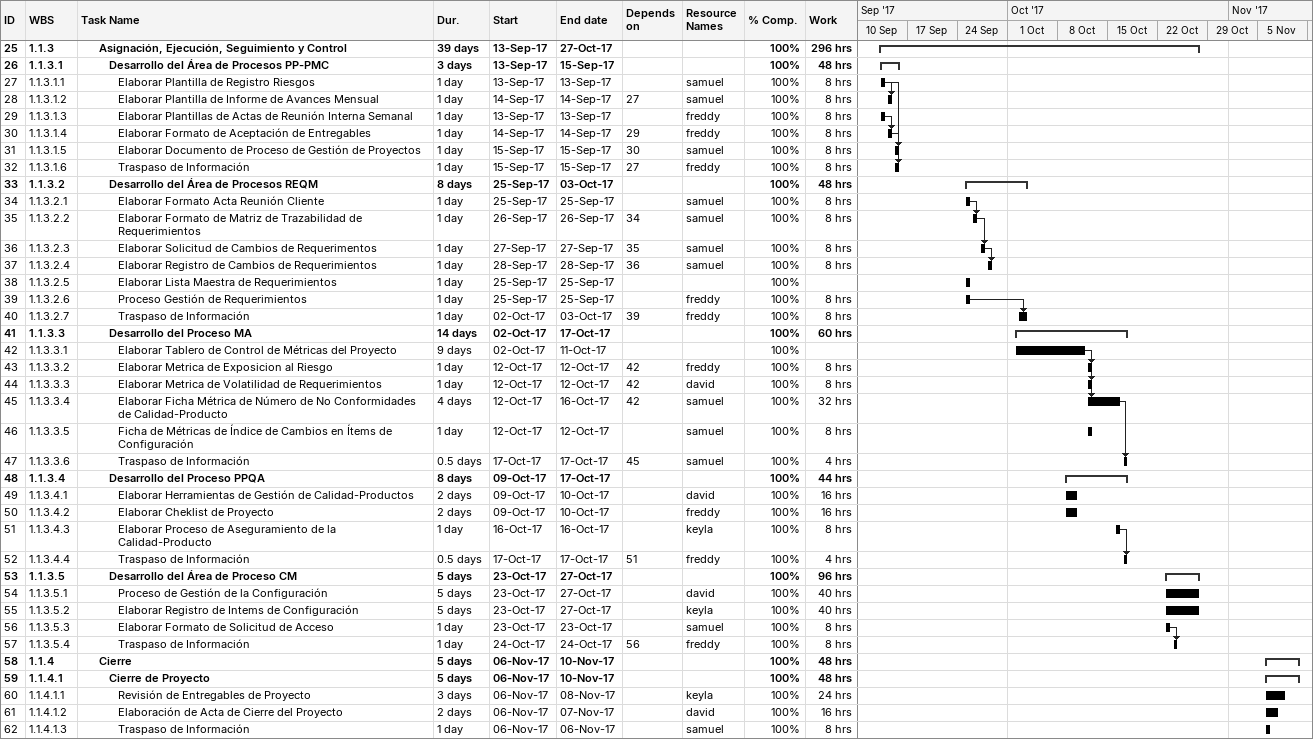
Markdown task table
| ID | WBS | Task | Duration | Start | Finish | Predecessors | Resources | % complete | Work (h) |
|---|---|---|---|---|---|---|---|---|---|
| 25 | 1.1.3 | **Asignación, Ejecución, Seguimiento y Control** | 39d | 2017-09-13 | 2017-10-27 |  |  | 100 | 296 |
| 26 | 1.1.3.1 | **Desarrollo del Área de Procesos PP-PMC** | 3d | 2017-09-13 | 2017-09-15 |  |  | 100 | 48 |
| 27 | 1.1.3.1.1 | Elaborar Plantilla de Registro Riesgos | 1d | 2017-09-13 | 2017-09-13 |  | samuel | 100 | 8 |
| 28 | 1.1.3.1.2 | Elaborar Plantilla de Informe de Avances Mensual | 1d | 2017-09-14 | 2017-09-14 | 27 | samuel | 100 | 8 |
| 29 | 1.1.3.1.3 | Elaborar Plantillas de Actas de Reunión Interna Semanal | 1d | 2017-09-13 | 2017-09-13 |  | freddy | 100 | 8 |
| 30 | 1.1.3.1.4 | Elaborar Formato de Aceptación de Entregables | 1d | 2017-09-14 | 2017-09-14 | 29 | freddy | 100 | 8 |
| 31 | 1.1.3.1.5 | Elaborar Documento de Proceso de Gestión de Proyectos | 1d | 2017-09-15 | 2017-09-15 | 30 | samuel | 100 | 8 |
| 32 | 1.1.3.1.6 | Traspaso de Información | 1d | 2017-09-15 | 2017-09-15 | 27 | freddy | 100 | 8 |
| 33 | 1.1.3.2 | **Desarrollo del Área de Procesos REQM** | 8d | 2017-09-25 | 2017-10-03 |  |  | 100 | 48 |
| 34 | 1.1.3.2.1 | Elaborar Formato Acta Reunión Cliente | 1d | 2017-09-25 | 2017-09-25 |  | samuel | 100 | 8 |
| 35 | 1.1.3.2.2 | Elaborar Formato de Matriz de Trazabilidad de Requerimientos | 1d | 2017-09-26 | 2017-09-26 | 34 | samuel | 100 | 8 |
| 36 | 1.1.3.2.3 | Elaborar Solicitud de Cambios de Requerimentos | 1d | 2017-09-27 | 2017-09-27 | 35 | samuel | 100 | 8 |
| 37 | 1.1.3.2.4 | Elaborar Registro de Cambios de Requerimientos | 1d | 2017-09-28 | 2017-09-28 | 36 | samuel | 100 | 8 |
| 38 | 1.1.3.2.5 | Elaborar Lista Maestra de Requerimientos | 1d | 2017-09-25 | 2017-09-25 |  |  | 100 |  |
| 39 | 1.1.3.2.6 | Proceso Gestión de Requerimientos | 1d | 2017-09-25 | 2017-09-25 |  | freddy | 100 | 8 |
| 40 | 1.1.3.2.7 | Traspaso de Información | 1d | 2017-10-02 | 2017-10-03 | 39 | freddy | 100 | 8 |
| 41 | 1.1.3.3 | **Desarrollo del Proceso MA** | 14d | 2017-10-02 | 2017-10-17 |  |  | 100 | 60 |
| 42 | 1.1.3.3.1 | Elaborar Tablero de Control de Métricas del Proyecto | 9d | 2017-10-02 | 2017-10-11 |  |  | 100 |  |
| 43 | 1.1.3.3.2 | Elaborar Metrica de Exposicion al Riesgo | 1d | 2017-10-12 | 2017-10-12 | 42 | freddy | 100 | 8 |
| 44 | 1.1.3.3.3 | Elaborar Metrica de Volatilidad de Requerimientos | 1d | 2017-10-12 | 2017-10-12 | 42 | david | 100 | 8 |
| 45 | 1.1.3.3.4 | Elaborar Ficha Métrica de Número de No Conformidades de Calidad-Producto | 4d | 2017-10-12 | 2017-10-16 | 42 | samuel | 100 | 32 |
| 46 | 1.1.3.3.5 | Ficha de Métricas de Índice de Cambios en Ítems de Configuración | 1d | 2017-10-12 | 2017-10-12 |  | samuel | 100 | 8 |
| 47 | 1.1.3.3.6 | Traspaso de Información | 0.5d | 2017-10-17 | 2017-10-17 | 45 | samuel | 100 | 4 |
| 48 | 1.1.3.4 | **Desarrollo del Proceso PPQA** | 8d | 2017-10-09 | 2017-10-17 |  |  | 100 | 44 |
| 49 | 1.1.3.4.1 | Elaborar Herramientas de Gestión de Calidad-Productos | 2d | 2017-10-09 | 2017-10-10 |  | david | 100 | 16 |
| 50 | 1.1.3.4.2 | Elaborar Cheklist de Proyecto | 2d | 2017-10-09 | 2017-10-10 |  | freddy | 100 | 16 |
| 51 | 1.1.3.4.3 | Elaborar Proceso de Aseguramiento de la Calidad-Producto | 1d | 2017-10-16 | 2017-10-16 |  | keyla | 100 | 8 |
| 52 | 1.1.3.4.4 | Traspaso de Información | 0.5d | 2017-10-17 | 2017-10-17 | 51 | freddy | 100 | 4 |
| 53 | 1.1.3.5 | **Desarrollo del Área de Proceso CM** | 5d | 2017-10-23 | 2017-10-27 |  |  | 100 | 96 |
| 54 | 1.1.3.5.1 | Proceso de Gestión de la Configuración | 5d | 2017-10-23 | 2017-10-27 |  | david | 100 | 40 |
| 55 | 1.1.3.5.2 | Elaborar Registro de Intems de Configuración | 5d | 2017-10-23 | 2017-10-27 |  | keyla | 100 | 40 |
| 56 | 1.1.3.5.3 | Elaborar Formato de Solicitud de Acceso | 1d | 2017-10-23 | 2017-10-23 |  | samuel | 100 | 8 |
| 57 | 1.1.3.5.4 | Traspaso de Información | 1d | 2017-10-24 | 2017-10-24 | 56 | freddy | 100 | 8 |
| 58 | 1.1.4 | **Cierre** | 5d | 2017-11-06 | 2017-11-10 |  |  | 100 | 48 |
| 59 | 1.1.4.1 | **Cierre de Proyecto** | 5d | 2017-11-06 | 2017-11-10 |  |  | 100 | 48 |
| 60 | 1.1.4.1.1 | Revisión de Entregables de Proyecto | 3d | 2017-11-06 | 2017-11-08 |  | keyla | 100 | 24 |
| 61 | 1.1.4.1.2 | Elaboración de Acta de Cierre del Proyecto | 2d | 2017-11-06 | 2017-11-07 |  | david | 100 | 16 |
| 62 | 1.1.4.1.3 | Traspaso de Información | 1d | 2017-11-06 | 2017-11-06 |  | samuel | 100 | 8 |
